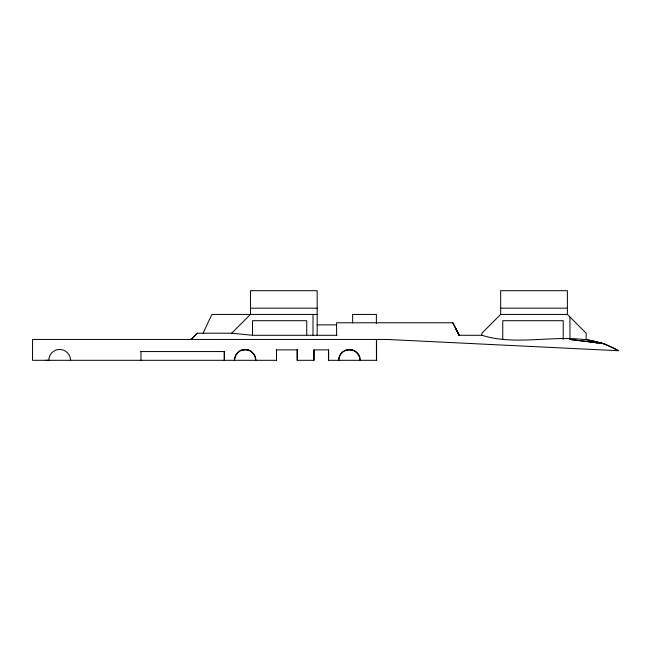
<?xml version="1.0" encoding="UTF-8"?>
<svg xmlns="http://www.w3.org/2000/svg" width="651" height="651" viewBox="0 0 651 651"><rect width="100%" height="100%" fill="white"/><g stroke="black" fill="none" stroke-linecap="round" stroke-linejoin="round"><path stroke-width="0.98" d="M70.414 360.312L70.446 359.262A10.839 10.839 0 0 0 48.963 358.522L48.898 360.312L45.415 360.312M234.384 360.312L235.841 354.885L239.812 350.913A10.847 10.847 0 0 1 250.659 350.913L254.631 354.885L256.079 360.312M203.063 333.206L211.876 314.433L317.175 314.433M569.95 316.996L569.95 339.456L603.851 343.63L618.45 350.71L387.028 339.456L32.55 339.456L32.55 360.312L276.529 360.312M197.31 333.206L191.052 339.456L197.31 333.206L231.683 333.206L252.531 335.289L337.055 335.289M231.683 333.206L250.448 314.433L250.448 290.688L317.175 290.688L317.175 335.289M603.843 343.638L586.152 339.456L586.152 333.206L567.387 314.433L500.668 314.433L481.895 333.206L481.895 335.289C526.228 349.245 577.03 325.785 618.442 350.71M346.283 350.23L349.294 349.75L352.549 350.328M241.733 350.311L245.932 349.709L248.405 350.246M359.857 360.304L359.857 360.304A10.554 10.554 0 0 0 349.302 349.758A10.554 10.554 0 0 0 338.748 360.312M250.448 308.183L317.175 308.183M500.668 308.183L567.387 308.183M317.175 324.865L336.412 324.865M458.605 335.289L481.895 335.289M276.179 349.888L297.385 349.888L297.385 360.312M140.828 351.556L224.383 351.556L224.383 360.312M599.921 343.15L603.851 343.63L569.95 339.456M352.207 350.181L352.207 350.181A3.255 1.847 -77.3 0 0 351.752 350.075M459.256 335.289L453.006 322.774L336.591 322.782L336.591 335.289M452.705 322.782L459.077 335.289M255.623 360.312L255.534 358.4A10.636 10.636 0 0 0 234.474 359.45L234.515 360.312M567.387 314.433L567.387 290.688L500.668 290.688L500.668 314.433M563.221 339.456L563.221 320.691L502.751 320.691L502.751 339.456M376.595 339.456L376.595 360.312L328.641 360.312L328.641 349.888L313.88 349.888L313.88 360.312M376.392 323.376L376.392 314.433L352.622 314.433L352.622 322.969M376.433 339.456L376.433 360.312M328.478 349.888L328.47 360.312M314.042 349.888L314.042 360.312L297.198 360.312L297.198 349.888M313.001 314.433L313.001 335.289M306.743 335.289L306.743 320.691L252.531 320.691L252.531 335.289M297.369 349.888L297.369 360.312M276.529 349.888L276.512 360.312M224.237 351.556L224.237 360.312M140.974 351.556L140.974 360.312M338.65 360.312A10.839 10.839 0 0 1 349.489 349.465A10.839 10.839 0 0 1 360.337 360.312M455.773 328.438L459.167 335.289L455.773 328.438M590.343 341.97L591.206 342.076L590.343 341.97M596.902 342.784L595.925 342.662L596.902 342.784"/></g></svg>
